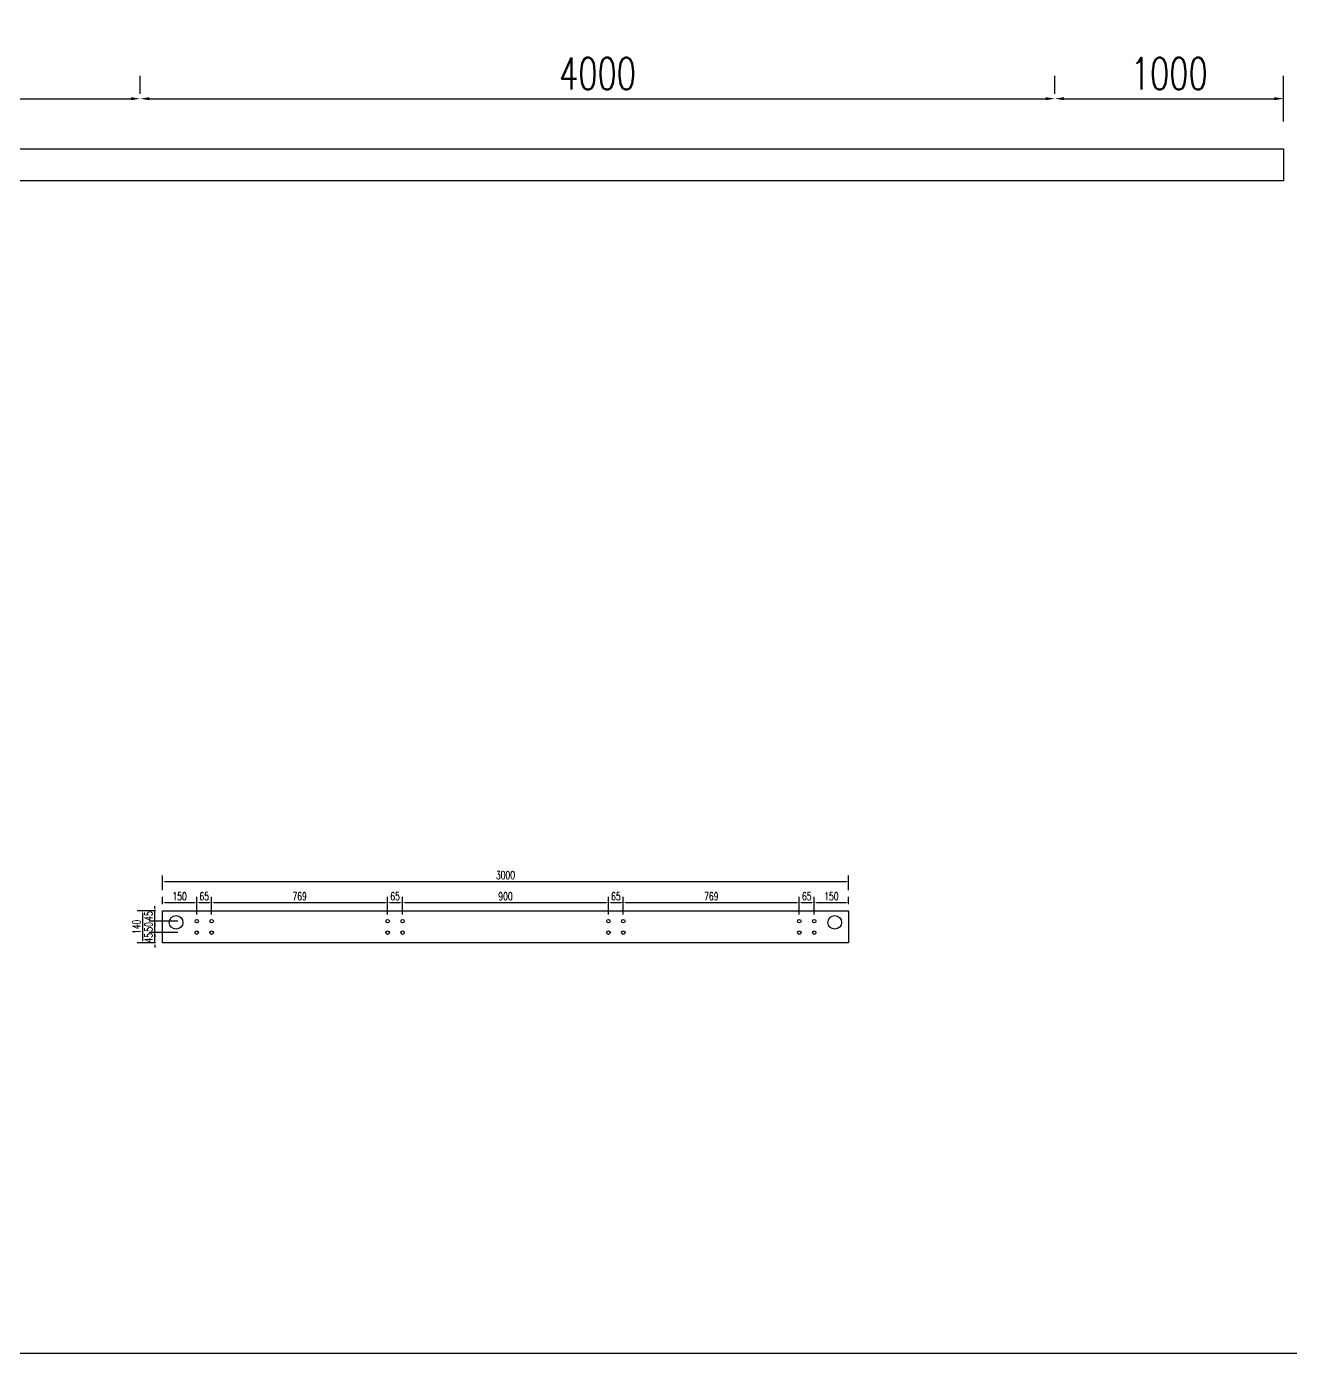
# Model space of a CAD drawing. Header units: millimetres. Extents: x -1690391 to -1305911, y 1095385 to 1536160.
# Drawn here: x -1458740 to -1453214, y 1183094 to 1188895 of the extents above; entities that cross this region are included whole.
import ezdxf

# ---------------------------------------------------------------- set-up
doc = ezdxf.new("R2010")
doc.units = ezdxf.units.MM
doc.header["$LTSCALE"] = 10
doc.layers.get('DEFPOINTS').update_dxf_attribs({"linetype": 'CONTINUOUS'})
for name, color, linetype in [('PUB_DIM', 3, 'CONTINUOUS'), ('W- bollard系船栓', 4, 'CONTINUOUS'), ('W-STEEL_FRAME钢架', 3, 'CONTINUOUS')]:
    doc.layers.add(name, color=color, linetype=linetype)
doc.styles.add('STANDARD_T3', font='simplex.shx', dxfattribs={"width": 0.7, "bigfont": 'gbcbig.shx'})
doc.dimstyles.new('W&&10', dxfattribs={"dimtxt": 35, "dimasz": 10, "dimexe": 25, "dimexo": 30, "dimgap": 10, "dimtad": 1, "dimdec": 0, "dimzin": 0, "dimdsep": 46, "dimtxsty": 'STANDARD_T3', "dimcen": 0.09, "dimclrd": 1, "dimclre": 1, "dimclrt": 7, "dimazin": 2, "dimtfac": 1, "dimtdec": 0, "dimtix": 1, "dimtmove": 2, "dimatfit": 3, "dimfxl": 100, "dimtolj": 1, "dimtzin": 0, "dimarcsym": 0})
doc.dimstyles.new('W&&40', dxfattribs={"dimtxt": 140, "dimasz": 40, "dimexe": 100, "dimexo": 120, "dimgap": 40, "dimtad": 1, "dimdec": 0, "dimzin": 0, "dimdsep": 46, "dimtxsty": 'STANDARD_T3', "dimcen": 0.09, "dimclrd": 1, "dimclre": 1, "dimclrt": 7, "dimazin": 2, "dimtfac": 1, "dimtdec": 0, "dimtix": 1, "dimtmove": 2, "dimatfit": 3, "dimfxl": 100, "dimtolj": 1, "dimtzin": 0, "dimarcsym": 0})

# ---------------------------------------------------------------- blocks, each defined once
blk = doc.blocks.new('*D97')
at = {"layer": 'DEFPOINTS', "color": 0, "transparency": 16777216}
for p in [(-1458243.5, 1188579.8), (-1458243.5, 1188480.8, -275.3), (-1462243.5, 1188360.8, -275.3)]:
    blk.add_point(p, dxfattribs=at)
at = {"layer": 'W- bollard系船栓', "color": 1, "lineweight": -2, "transparency": 16777216}
for p, q in [((-1462243.5, 1188480.8), (-1462243.5, 1188679.8)), ((-1458243.5, 1188600.8), (-1458243.5, 1188679.8)), ((-1462203.5, 1188579.8), (-1458283.5, 1188579.8))]:
    blk.add_line(p, q, dxfattribs=at)
at = {"layer": 'W- bollard系船栓', "color": 1, "transparency": 16777216}
for points in [[(-1462203.5, 1188586.5), (-1462203.5, 1188573.2), (-1462243.5, 1188579.8)], [(-1458283.5, 1188586.5), (-1458283.5, 1188573.2), (-1458243.5, 1188579.8)]]:
    blk.add_solid(points, dxfattribs=at)
at = {"layer": 'W- bollard系船栓', "color": 7, "transparency": 16777216, "insert": (-1460243.5, 1188689.8), "char_height": 140, "attachment_point": 5, "style": 'STANDARD_T3'}
blk.add_mtext('\\A1;4000', dxfattribs=at)
blk = doc.blocks.new('*D98')
at = {"layer": 'DEFPOINTS', "color": 0, "transparency": 16777216}
for p in [(-1454243.5, 1188579.8), (-1458243.5, 1188480.8, -275.3), (-1454243.5, 1188480.8, -275.3)]:
    blk.add_point(p, dxfattribs=at)
at = {"layer": 'W- bollard系船栓', "color": 1, "lineweight": -2, "transparency": 16777216}
for p, q in [((-1458243.5, 1188600.8), (-1458243.5, 1188679.8)), ((-1454243.5, 1188600.8), (-1454243.5, 1188679.8)), ((-1458203.5, 1188579.8), (-1454283.5, 1188579.8))]:
    blk.add_line(p, q, dxfattribs=at)
at = {"layer": 'W- bollard系船栓', "color": 1, "transparency": 16777216}
for points in [[(-1458203.5, 1188586.5), (-1458203.5, 1188573.2), (-1458243.5, 1188579.8)], [(-1454283.5, 1188586.5), (-1454283.5, 1188573.2), (-1454243.5, 1188579.8)]]:
    blk.add_solid(points, dxfattribs=at)
at = {"layer": 'W- bollard系船栓', "color": 7, "transparency": 16777216, "insert": (-1456243.5, 1188689.8), "char_height": 140, "attachment_point": 5, "style": 'STANDARD_T3'}
blk.add_mtext('\\A1;4000', dxfattribs=at)
blk = doc.blocks.new('*D99')
at = {"layer": 'DEFPOINTS', "color": 0, "transparency": 16777216}
for p in [(-1453243.5, 1188579.8), (-1454243.5, 1188480.8, -275.3), (-1453243.5, 1188360.8, -275.3)]:
    blk.add_point(p, dxfattribs=at)
at = {"layer": 'W- bollard系船栓', "color": 1, "lineweight": -2, "transparency": 16777216}
for p, q in [((-1454243.5, 1188600.8), (-1454243.5, 1188679.8)), ((-1453243.5, 1188480.8), (-1453243.5, 1188679.8)), ((-1454203.5, 1188579.8), (-1453283.5, 1188579.8))]:
    blk.add_line(p, q, dxfattribs=at)
at = {"layer": 'W- bollard系船栓', "color": 1, "transparency": 16777216}
for points in [[(-1454203.5, 1188586.5), (-1454203.5, 1188573.2), (-1454243.5, 1188579.8)], [(-1453283.5, 1188586.5), (-1453283.5, 1188573.2), (-1453243.5, 1188579.8)]]:
    blk.add_solid(points, dxfattribs=at)
at = {"layer": 'W- bollard系船栓', "color": 7, "transparency": 16777216, "insert": (-1453743.5, 1188689.8), "char_height": 140, "attachment_point": 5, "style": 'STANDARD_T3'}
blk.add_mtext('\\A1;1000', dxfattribs=at)
blk = doc.blocks.new('*D178')
at = {"layer": 'DEFPOINTS', "color": 0, "transparency": 16777216}
for p in [(-1457996, 1185065.3), (-1458146, 1185028.9), (-1457996, 1184983.9)]:
    blk.add_point(p, dxfattribs=at)
at = {"layer": 'W-STEEL_FRAME钢架', "color": 1, "lineweight": -2, "transparency": 16777216}
for p, q in [((-1458146, 1185058.9), (-1458146, 1185090.3)), ((-1458136, 1185065.3), (-1458006, 1185065.3)), ((-1457996, 1185013.9), (-1457996, 1185090.3))]:
    blk.add_line(p, q, dxfattribs=at)
at = {"layer": 'W-STEEL_FRAME钢架', "color": 1, "transparency": 16777216}
for points in [[(-1458136, 1185066.9), (-1458136, 1185063.6), (-1458146, 1185065.3)], [(-1458006, 1185066.9), (-1458006, 1185063.6), (-1457996, 1185065.3)]]:
    blk.add_solid(points, dxfattribs=at)
at = {"layer": 'W-STEEL_FRAME钢架', "color": 7, "transparency": 16777216, "insert": (-1458071, 1185092.8), "char_height": 35, "attachment_point": 5, "style": 'STANDARD_T3'}
blk.add_mtext('\\A1;150', dxfattribs=at)
blk = doc.blocks.new('*D179')
at = {"layer": 'DEFPOINTS', "color": 0, "transparency": 16777216}
for p in [(-1457930.7, 1185065.3), (-1457996, 1184983.9), (-1457930.7, 1184983.9)]:
    blk.add_point(p, dxfattribs=at)
at = {"layer": 'W-STEEL_FRAME钢架', "color": 1, "lineweight": -2, "transparency": 16777216}
for p, q in [((-1457996, 1185013.9), (-1457996, 1185090.3)), ((-1457986, 1185065.3), (-1457940.7, 1185065.3)), ((-1457930.7, 1185013.9), (-1457930.7, 1185090.3))]:
    blk.add_line(p, q, dxfattribs=at)
at = {"layer": 'W-STEEL_FRAME钢架', "color": 1, "transparency": 16777216}
for points in [[(-1457986, 1185066.9), (-1457986, 1185063.6), (-1457996, 1185065.3)], [(-1457940.7, 1185066.9), (-1457940.7, 1185063.6), (-1457930.7, 1185065.3)]]:
    blk.add_solid(points, dxfattribs=at)
at = {"layer": 'W-STEEL_FRAME钢架', "color": 7, "transparency": 16777216, "insert": (-1457963.3, 1185092.8), "char_height": 35, "attachment_point": 5, "style": 'STANDARD_T3'}
blk.add_mtext('\\A1;65', dxfattribs=at)
blk = doc.blocks.new('*D180')
at = {"layer": 'DEFPOINTS', "color": 0, "transparency": 16777216}
for p in [(-1457161.3, 1185065.3), (-1457930.7, 1184983.9), (-1457161.3, 1184983.9)]:
    blk.add_point(p, dxfattribs=at)
at = {"layer": 'W-STEEL_FRAME钢架', "color": 1, "lineweight": -2, "transparency": 16777216}
for p, q in [((-1457930.7, 1185013.9), (-1457930.7, 1185090.3)), ((-1457920.7, 1185065.3), (-1457171.3, 1185065.3)), ((-1457161.3, 1185013.9), (-1457161.3, 1185090.3))]:
    blk.add_line(p, q, dxfattribs=at)
at = {"layer": 'W-STEEL_FRAME钢架', "color": 1, "transparency": 16777216}
for points in [[(-1457920.7, 1185066.9), (-1457920.7, 1185063.6), (-1457930.7, 1185065.3)], [(-1457171.3, 1185066.9), (-1457171.3, 1185063.6), (-1457161.3, 1185065.3)]]:
    blk.add_solid(points, dxfattribs=at)
at = {"layer": 'W-STEEL_FRAME钢架', "color": 7, "transparency": 16777216, "insert": (-1457546, 1185092.8), "char_height": 35, "attachment_point": 5, "style": 'STANDARD_T3'}
blk.add_mtext('\\A1;769', dxfattribs=at)
blk = doc.blocks.new('*D181')
at = {"layer": 'DEFPOINTS', "color": 0, "transparency": 16777216}
for p in [(-1457096, 1185065.3), (-1457161.3, 1184983.9), (-1457096, 1184983.9)]:
    blk.add_point(p, dxfattribs=at)
at = {"layer": 'W-STEEL_FRAME钢架', "color": 1, "lineweight": -2, "transparency": 16777216}
for p, q in [((-1457161.3, 1185013.9), (-1457161.3, 1185090.3)), ((-1457151.3, 1185065.3), (-1457106, 1185065.3)), ((-1457096, 1185013.9), (-1457096, 1185090.3))]:
    blk.add_line(p, q, dxfattribs=at)
at = {"layer": 'W-STEEL_FRAME钢架', "color": 1, "transparency": 16777216}
for points in [[(-1457151.3, 1185066.9), (-1457151.3, 1185063.6), (-1457161.3, 1185065.3)], [(-1457106, 1185066.9), (-1457106, 1185063.6), (-1457096, 1185065.3)]]:
    blk.add_solid(points, dxfattribs=at)
at = {"layer": 'W-STEEL_FRAME钢架', "color": 7, "transparency": 16777216, "insert": (-1457128.7, 1185092.8), "char_height": 35, "attachment_point": 5, "style": 'STANDARD_T3'}
blk.add_mtext('\\A1;65', dxfattribs=at)
blk = doc.blocks.new('*D182')
at = {"layer": 'DEFPOINTS', "color": 0, "transparency": 16777216}
for p in [(-1456196, 1185065.3), (-1457096, 1184983.9), (-1456196, 1184983.9)]:
    blk.add_point(p, dxfattribs=at)
at = {"layer": 'W-STEEL_FRAME钢架', "color": 1, "lineweight": -2, "transparency": 16777216}
for p, q in [((-1457096, 1185013.9), (-1457096, 1185090.3)), ((-1457086, 1185065.3), (-1456206, 1185065.3)), ((-1456196, 1185013.9), (-1456196, 1185090.3))]:
    blk.add_line(p, q, dxfattribs=at)
at = {"layer": 'W-STEEL_FRAME钢架', "color": 1, "transparency": 16777216}
for points in [[(-1457086, 1185066.9), (-1457086, 1185063.6), (-1457096, 1185065.3)], [(-1456206, 1185066.9), (-1456206, 1185063.6), (-1456196, 1185065.3)]]:
    blk.add_solid(points, dxfattribs=at)
at = {"layer": 'W-STEEL_FRAME钢架', "color": 7, "transparency": 16777216, "insert": (-1456646, 1185092.8), "char_height": 35, "attachment_point": 5, "style": 'STANDARD_T3'}
blk.add_mtext('\\A1;900', dxfattribs=at)
blk = doc.blocks.new('*D183')
at = {"layer": 'DEFPOINTS', "color": 0, "transparency": 16777216}
for p in [(-1455296, 1185065.3), (-1455361.3, 1184983.9), (-1455296, 1184983.9)]:
    blk.add_point(p, dxfattribs=at)
at = {"layer": 'W-STEEL_FRAME钢架', "color": 1, "lineweight": -2, "transparency": 16777216}
for p, q in [((-1455361.3, 1185013.9), (-1455361.3, 1185090.3)), ((-1455351.3, 1185065.3), (-1455306, 1185065.3)), ((-1455296, 1185013.9), (-1455296, 1185090.3))]:
    blk.add_line(p, q, dxfattribs=at)
at = {"layer": 'W-STEEL_FRAME钢架', "color": 1, "transparency": 16777216}
for points in [[(-1455351.3, 1185066.9), (-1455351.3, 1185063.6), (-1455361.3, 1185065.3)], [(-1455306, 1185066.9), (-1455306, 1185063.6), (-1455296, 1185065.3)]]:
    blk.add_solid(points, dxfattribs=at)
at = {"layer": 'W-STEEL_FRAME钢架', "color": 7, "transparency": 16777216, "insert": (-1455328.7, 1185092.8), "char_height": 35, "attachment_point": 5, "style": 'STANDARD_T3'}
blk.add_mtext('\\A1;65', dxfattribs=at)
blk = doc.blocks.new('*D184')
at = {"layer": 'DEFPOINTS', "color": 0, "transparency": 16777216}
for p in [(-1455146, 1185065.3), (-1455146, 1185028.9), (-1455296, 1184983.9)]:
    blk.add_point(p, dxfattribs=at)
at = {"layer": 'W-STEEL_FRAME钢架', "color": 1, "lineweight": -2, "transparency": 16777216}
for p, q in [((-1455296, 1185013.9), (-1455296, 1185090.3)), ((-1455286, 1185065.3), (-1455156, 1185065.3)), ((-1455146, 1185058.9), (-1455146, 1185090.3))]:
    blk.add_line(p, q, dxfattribs=at)
at = {"layer": 'W-STEEL_FRAME钢架', "color": 1, "transparency": 16777216}
for points in [[(-1455286, 1185066.9), (-1455286, 1185063.6), (-1455296, 1185065.3)], [(-1455156, 1185066.9), (-1455156, 1185063.6), (-1455146, 1185065.3)]]:
    blk.add_solid(points, dxfattribs=at)
at = {"layer": 'W-STEEL_FRAME钢架', "color": 7, "transparency": 16777216, "insert": (-1455221, 1185092.8), "char_height": 35, "attachment_point": 5, "style": 'STANDARD_T3'}
blk.add_mtext('\\A1;150', dxfattribs=at)
blk = doc.blocks.new('*D185')
at = {"layer": 'DEFPOINTS', "color": 0, "transparency": 16777216}
for p in [(-1458231.5, 1185028.9), (-1458146, 1185028.9), (-1458146, 1184888.9)]:
    blk.add_point(p, dxfattribs=at)
at = {"layer": 'W-STEEL_FRAME钢架', "color": 1, "lineweight": -2, "transparency": 16777216}
for p, q in [((-1458176, 1185028.9), (-1458256.5, 1185028.9)), ((-1458231.5, 1184898.9), (-1458231.5, 1185018.9)), ((-1458176, 1184888.9), (-1458256.5, 1184888.9))]:
    blk.add_line(p, q, dxfattribs=at)
at = {"layer": 'W-STEEL_FRAME钢架', "color": 1, "transparency": 16777216}
for points in [[(-1458233.2, 1185018.9), (-1458229.9, 1185018.9), (-1458231.5, 1185028.9)], [(-1458233.2, 1184898.9), (-1458229.9, 1184898.9), (-1458231.5, 1184888.9)]]:
    blk.add_solid(points, dxfattribs=at)
at = {"layer": 'W-STEEL_FRAME钢架', "color": 7, "transparency": 16777216, "insert": (-1458259, 1184958.9), "char_height": 35, "attachment_point": 5, "rotation": 90, "style": 'STANDARD_T3'}
blk.add_mtext('\\A1;140', dxfattribs=at)
blk = doc.blocks.new('*D186')
at = {"layer": 'DEFPOINTS', "color": 0, "transparency": 16777216}
for p in [(-1458178.7, 1184933.9), (-1458146, 1184888.9), (-1457996, 1184933.9)]:
    blk.add_point(p, dxfattribs=at)
at = {"layer": 'W-STEEL_FRAME钢架', "color": 1, "lineweight": -2, "transparency": 16777216}
for p, q in [((-1458178.7, 1184943.9), (-1458178.7, 1184953.9)), ((-1458078.7, 1184933.9), (-1458203.7, 1184933.9)), ((-1458176, 1184888.9), (-1458203.7, 1184888.9)), ((-1458178.7, 1184888.9), (-1458178.7, 1184933.9)), ((-1458178.7, 1184878.9), (-1458178.7, 1184868.9))]:
    blk.add_line(p, q, dxfattribs=at)
at = {"layer": 'W-STEEL_FRAME钢架', "color": 1, "transparency": 16777216}
for points in [[(-1458180.4, 1184943.9), (-1458177, 1184943.9), (-1458178.7, 1184933.9)], [(-1458180.4, 1184878.9), (-1458177, 1184878.9), (-1458178.7, 1184888.9)]]:
    blk.add_solid(points, dxfattribs=at)
at = {"layer": 'W-STEEL_FRAME钢架', "color": 7, "transparency": 16777216, "insert": (-1458206.2, 1184911.4), "char_height": 35, "attachment_point": 5, "rotation": 90, "style": 'STANDARD_T3'}
blk.add_mtext('\\A1;45', dxfattribs=at)
blk = doc.blocks.new('*D187')
at = {"layer": 'DEFPOINTS', "color": 0, "transparency": 16777216}
for p in [(-1458178.7, 1184983.9), (-1457996, 1184983.9), (-1457996, 1184933.9)]:
    blk.add_point(p, dxfattribs=at)
at = {"layer": 'W-STEEL_FRAME钢架', "color": 1, "lineweight": -2, "transparency": 16777216}
for p, q in [((-1458178.7, 1184993.9), (-1458178.7, 1185003.9)), ((-1458078.7, 1184983.9), (-1458203.7, 1184983.9)), ((-1458178.7, 1184933.9), (-1458178.7, 1184983.9)), ((-1458078.7, 1184933.9), (-1458203.7, 1184933.9)), ((-1458178.7, 1184923.9), (-1458178.7, 1184913.9))]:
    blk.add_line(p, q, dxfattribs=at)
at = {"layer": 'W-STEEL_FRAME钢架', "color": 1, "transparency": 16777216}
for points in [[(-1458180.4, 1184993.9), (-1458177, 1184993.9), (-1458178.7, 1184983.9)], [(-1458180.4, 1184923.9), (-1458177, 1184923.9), (-1458178.7, 1184933.9)]]:
    blk.add_solid(points, dxfattribs=at)
at = {"layer": 'W-STEEL_FRAME钢架', "color": 7, "transparency": 16777216, "insert": (-1458206.2, 1184958.9), "char_height": 35, "attachment_point": 5, "rotation": 90, "style": 'STANDARD_T3'}
blk.add_mtext('\\A1;50', dxfattribs=at)
blk = doc.blocks.new('*D176')
at = {"layer": 'DEFPOINTS', "color": 0, "transparency": 16777216}
for p in [(-1458178.7, 1185028.9), (-1458146, 1185028.9), (-1457996, 1184983.9)]:
    blk.add_point(p, dxfattribs=at)
at = {"layer": 'W-STEEL_FRAME钢架', "color": 1, "lineweight": -2, "transparency": 16777216}
for p, q in [((-1458176, 1185028.9), (-1458203.7, 1185028.9)), ((-1458178.7, 1185038.9), (-1458178.7, 1185048.9)), ((-1458178.7, 1184983.9), (-1458178.7, 1185028.9)), ((-1458078.7, 1184983.9), (-1458203.7, 1184983.9)), ((-1458178.7, 1184973.9), (-1458178.7, 1184963.9))]:
    blk.add_line(p, q, dxfattribs=at)
at = {"layer": 'W-STEEL_FRAME钢架', "color": 1, "transparency": 16777216}
for points in [[(-1458180.4, 1185038.9), (-1458177, 1185038.9), (-1458178.7, 1185028.9)], [(-1458180.4, 1184973.9), (-1458177, 1184973.9), (-1458178.7, 1184983.9)]]:
    blk.add_solid(points, dxfattribs=at)
at = {"layer": 'W-STEEL_FRAME钢架', "color": 7, "transparency": 16777216, "insert": (-1458206.2, 1185006.4), "char_height": 35, "attachment_point": 5, "rotation": 90, "style": 'STANDARD_T3'}
blk.add_mtext('\\A1;45', dxfattribs=at)
blk = doc.blocks.new('*D177')
at = {"layer": 'DEFPOINTS', "color": 0, "transparency": 16777216}
for p in [(-1455146, 1185158.1), (-1458146, 1185090.3), (-1455146, 1185090.3)]:
    blk.add_point(p, dxfattribs=at)
at = {"layer": 'W-STEEL_FRAME钢架', "color": 1, "lineweight": -2, "transparency": 16777216}
for p, q in [((-1458146, 1185120.3), (-1458146, 1185183.1)), ((-1455146, 1185120.3), (-1455146, 1185183.1)), ((-1458136, 1185158.1), (-1455156, 1185158.1))]:
    blk.add_line(p, q, dxfattribs=at)
at = {"layer": 'W-STEEL_FRAME钢架', "color": 1, "transparency": 16777216}
for points in [[(-1458136, 1185159.8), (-1458136, 1185156.4), (-1458146, 1185158.1)], [(-1455156, 1185159.8), (-1455156, 1185156.4), (-1455146, 1185158.1)]]:
    blk.add_solid(points, dxfattribs=at)
at = {"layer": 'W-STEEL_FRAME钢架', "color": 7, "transparency": 16777216, "insert": (-1456646, 1185185.6), "char_height": 35, "attachment_point": 5, "style": 'STANDARD_T3'}
blk.add_mtext('\\A1;3000', dxfattribs=at)
blk = doc.blocks.new('*D188')
at = {"layer": 'DEFPOINTS', "color": 0, "transparency": 16777216}
for p in [(-1456130.7, 1185065.3), (-1456196, 1184983.9), (-1456130.7, 1184983.9)]:
    blk.add_point(p, dxfattribs=at)
at = {"layer": 'W-STEEL_FRAME钢架', "color": 1, "lineweight": -2, "transparency": 16777216}
for p, q in [((-1456196, 1185013.9), (-1456196, 1185090.3)), ((-1456186, 1185065.3), (-1456140.7, 1185065.3)), ((-1456130.7, 1185013.9), (-1456130.7, 1185090.3))]:
    blk.add_line(p, q, dxfattribs=at)
at = {"layer": 'W-STEEL_FRAME钢架', "color": 1, "transparency": 16777216}
for points in [[(-1456186, 1185066.9), (-1456186, 1185063.6), (-1456196, 1185065.3)], [(-1456140.7, 1185066.9), (-1456140.7, 1185063.6), (-1456130.7, 1185065.3)]]:
    blk.add_solid(points, dxfattribs=at)
at = {"layer": 'W-STEEL_FRAME钢架', "color": 7, "transparency": 16777216, "insert": (-1456163.3, 1185092.8), "char_height": 35, "attachment_point": 5, "style": 'STANDARD_T3'}
blk.add_mtext('\\A1;65', dxfattribs=at)
blk = doc.blocks.new('*D189')
at = {"layer": 'DEFPOINTS', "color": 0, "transparency": 16777216}
for p in [(-1455361.3, 1185065.3), (-1455361.3, 1185028.9), (-1456130.7, 1184983.9)]:
    blk.add_point(p, dxfattribs=at)
at = {"layer": 'W-STEEL_FRAME钢架', "color": 1, "lineweight": -2, "transparency": 16777216}
for p, q in [((-1456130.7, 1185013.9), (-1456130.7, 1185090.3)), ((-1456120.7, 1185065.3), (-1455371.3, 1185065.3)), ((-1455361.3, 1185058.9), (-1455361.3, 1185090.3))]:
    blk.add_line(p, q, dxfattribs=at)
at = {"layer": 'W-STEEL_FRAME钢架', "color": 1, "transparency": 16777216}
for points in [[(-1456120.7, 1185066.9), (-1456120.7, 1185063.6), (-1456130.7, 1185065.3)], [(-1455371.3, 1185066.9), (-1455371.3, 1185063.6), (-1455361.3, 1185065.3)]]:
    blk.add_solid(points, dxfattribs=at)
at = {"layer": 'W-STEEL_FRAME钢架', "color": 7, "transparency": 16777216, "insert": (-1455746, 1185092.8), "char_height": 35, "attachment_point": 5, "style": 'STANDARD_T3'}
blk.add_mtext('\\A1;769', dxfattribs=at)

msp = doc.modelspace()

# ---------------------------------------------------------------- linework, layer by layer
at = {"layer": 'PUB_DIM'}
msp.add_lwpolyline([(-1479634.1, 1204607.7), (-1445133, 1204607.7), (-1445133, 1183094.1), (-1479634.1, 1183094.1)], close=True, dxfattribs=at)
at = {"layer": 'W-STEEL_FRAME钢架', "elevation": -275.3}
msp.add_lwpolyline([(-1463243.5, 1188360.8), (-1453243.5, 1188360.8), (-1453243.5, 1188220.8), (-1463243.5, 1188220.8)], close=True, dxfattribs=at)
at = {"layer": 'W-STEEL_FRAME钢架'}
msp.add_lwpolyline([(-1458146, 1185028.9), (-1455146, 1185028.9), (-1455146, 1184888.9), (-1458146, 1184888.9)], close=True, dxfattribs=at)
for centre in [(-1458086, 1184978.9), (-1455206, 1184978.9)]:
    msp.add_circle(centre, 30, dxfattribs=at)
at = {"layer": 'W-STEEL_FRAME钢架', "color": 1}
for centre in [(-1457996, 1184983.9), (-1457996, 1184933.9), (-1457930.7, 1184983.9), (-1457930.7, 1184933.9), (-1457161.3, 1184983.9), (-1457161.3, 1184933.9), (-1457096, 1184983.9), (-1457096, 1184933.9), (-1456196, 1184983.9), (-1456196, 1184933.9), (-1456130.7, 1184983.9), (-1456130.7, 1184933.9), (-1455361.3, 1184983.9), (-1455361.3, 1184933.9), (-1455296, 1184983.9), (-1455296, 1184933.9)]:
    msp.add_circle(centre, 7.5, dxfattribs=at)

# ---------------------------------------------------------------- dimensions: what is measured, and where the dimension line sits
at = {"layer": 'W- bollard系船栓'}
for base, p1, p2, picture, middle in [((-1458243.5, 1188579.8), (-1462243.5, 1188360.8, -275.3), (-1458243.5, 1188480.8, -275.3), '*D97', (-1460243.5, 1188689.8)), ((-1454243.5, 1188579.8), (-1458243.5, 1188480.8, -275.3), (-1454243.5, 1188480.8, -275.3), '*D98', (-1456243.5, 1188689.8)), ((-1453243.5, 1188579.8), (-1454243.5, 1188480.8, -275.3), (-1453243.5, 1188360.8, -275.3), '*D99', (-1453743.5, 1188689.8))]:
    dim = msp.add_linear_dim(base=base, p1=p1, p2=p2, dimstyle='W&&40', dxfattribs=at)
    dim.commit()
    dim.dimension.update_dxf_attribs({"geometry": picture, "text_midpoint": middle})
at = {"layer": 'W-STEEL_FRAME钢架'}
for base, p1, p2, picture, middle in [((-1455146, 1185158.1), (-1458146, 1185090.3), (-1455146, 1185090.3), '*D177', (-1456646, 1185185.6)), ((-1457996, 1185065.3), (-1458146, 1185028.9), (-1457996, 1184983.9), '*D178', (-1458071, 1185092.8)), ((-1457930.7, 1185065.3), (-1457996, 1184983.9), (-1457930.7, 1184983.9), '*D179', (-1457963.3, 1185092.8)), ((-1457161.3, 1185065.3), (-1457930.7, 1184983.9), (-1457161.3, 1184983.9), '*D180', (-1457546, 1185092.8)), ((-1457096, 1185065.3), (-1457161.3, 1184983.9), (-1457096, 1184983.9), '*D181', (-1457128.7, 1185092.8)), ((-1456196, 1185065.3), (-1457096, 1184983.9), (-1456196, 1184983.9), '*D182', (-1456646, 1185092.8)), ((-1456130.7, 1185065.3), (-1456196, 1184983.9), (-1456130.7, 1184983.9), '*D188', (-1456163.3, 1185092.8)), ((-1455361.3, 1185065.3), (-1456130.7, 1184983.9), (-1455361.3, 1185028.9), '*D189', (-1455746, 1185092.8)), ((-1455296, 1185065.3), (-1455361.3, 1184983.9), (-1455296, 1184983.9), '*D183', (-1455328.7, 1185092.8)), ((-1455146, 1185065.3), (-1455296, 1184983.9), (-1455146, 1185028.9), '*D184', (-1455221, 1185092.8))]:
    dim = msp.add_linear_dim(base=base, p1=p1, p2=p2, dimstyle='W&&10', dxfattribs=at)
    dim.commit()
    dim.dimension.update_dxf_attribs({"geometry": picture, "text_midpoint": middle})
dim = msp.add_linear_dim(base=(-1458231.5, 1185028.9), p1=(-1458146, 1184888.9), p2=(-1458146, 1185028.9), angle=90, dimstyle='W&&10', dxfattribs=at)
dim.commit()
dim.dimension.update_dxf_attribs({"geometry": '*D185', "text_midpoint": (-1458259, 1184958.9)})
for base, p1, p2, picture, middle in [((-1458178.7, 1185028.9), (-1457996, 1184983.9), (-1458146, 1185028.9), '*D176', (-1458206.2, 1185006.4)), ((-1458178.7, 1184983.9), (-1457996, 1184933.9), (-1457996, 1184983.9), '*D187', (-1458206.2, 1184958.9)), ((-1458178.7, 1184933.9), (-1458146, 1184888.9), (-1457996, 1184933.9), '*D186', (-1458206.2, 1184911.4))]:
    dim = msp.add_linear_dim(base=base, p1=p1, p2=p2, angle=90, dimstyle='W&&10', override={"dimfxlon": 1}, dxfattribs=at)
    dim.commit()
    dim.dimension.update_dxf_attribs({"geometry": picture, "text_midpoint": middle})

doc.saveas('drawing.dxf')
